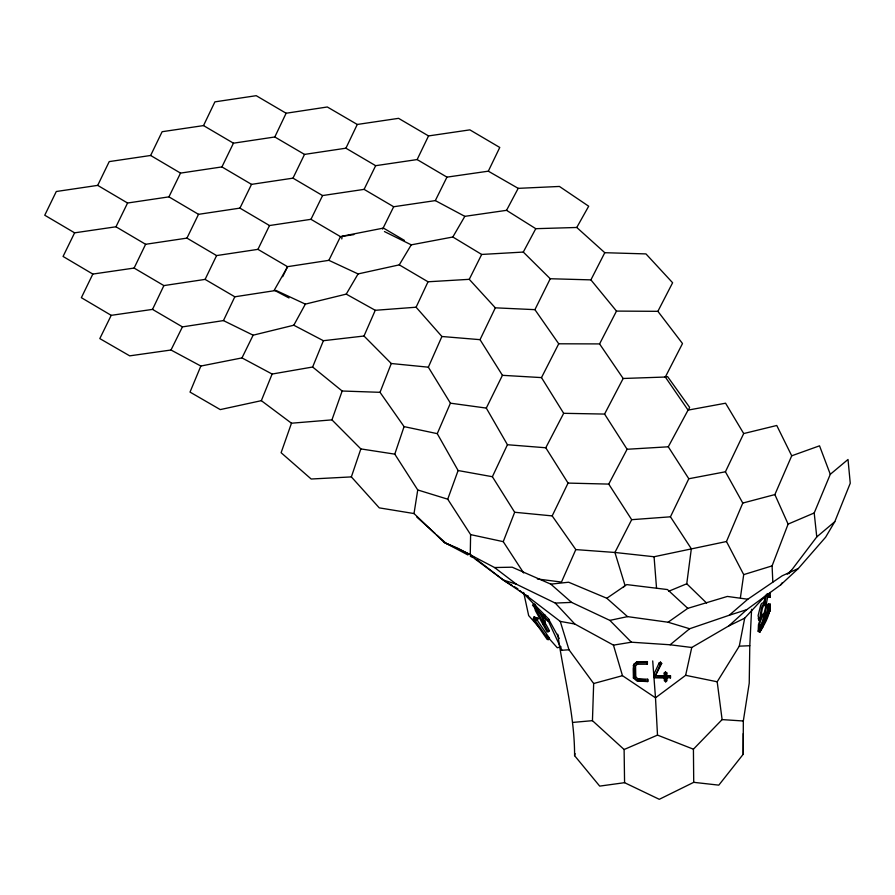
<?xml version="1.0" encoding="UTF-8"?>
<svg xmlns="http://www.w3.org/2000/svg" width="895" height="895" viewBox="0 0 895 895"><rect width="100%" height="100%" fill="white"/><g stroke="black" fill="none" stroke-linecap="round" stroke-linejoin="round"><path stroke-width="1.34" d="M557.764 634.219C563.436 674.707 574.668 714.579 574.59 755.66L599.695 786.112L624.576 782.678L659.291 799.313L693.726 782.331L718.808 785.139L743.219 754.25L743.32 720.99L749.227 683.187L749.797 645.72L751.599 609.294M661.696 663.441L660.376 664.224L654.402 677.728L653.876 674.282L659.179 662.926L660.499 662.132L661.696 663.441L654.402 677.728L670.512 677.739M670.444 678.052L670.534 675.915L666.529 675.837M474.652 557.921L470.255 554.508L470.613 534.617L447.724 499.186L417.741 489.957L394.784 454.145L360.842 448.91L331.944 419.867L291.479 423.212L261.34 400.669L220.259 409.597L190.02 392.088L200.849 366.044L241.974 357.911L272.114 374.043L312.635 367.017L342.158 391.014L380.028 392.323L404.07 426.613L437.263 433.65L458.106 470.535L447.724 499.186M647.644 680.994L637.688 680.558L635.137 678.421L634.958 669.292L634.913 666.272L637.374 664.235L647.331 664.202L647.398 661.629L636.96 661.707L633.828 664.303L633.212 668.789L633.414 678.018L636.994 681.028L647.689 681.576L647.7 679.238L637.978 678.835L635.774 676.989L635.562 665.902M647.689 681.576L647.7 679.238M624.576 782.678L624.106 749.518L592.445 720.665L593.665 683.523L568.985 649.759L560.259 621.399L526.752 595.801L503.303 580.027L476.856 559.621M765.08 617.606L768.458 609.898L758.199 631.333L759.374 630.158L759.575 624.195L761.936 616.543L763.983 615.044L764.106 620.526L763.972 613.343L761.41 615.212L758.457 624.766L758.199 631.333L759.631 632.284C764.632 624.341 770.069 615.089 770.304 605.479L769.521 611.565L759.631 632.284L763.346 626.153M760.94 627.406L763.603 616.599L761.936 616.543M647.398 661.629L647.331 662.692L636.647 662.803L633.19 665.667M647.331 664.202L647.398 663.139M743.219 754.25L743.286 733.564M768.458 608.701L768.458 603.935L767.876 610.726L769.521 611.565L770.304 603.901L768.458 603.935L765.941 605.814L763.681 615.156L765.113 616.118M341.789 238.943L342.136 236.213L383.452 228.091L404.45 240.419M706.591 603.04L686.756 583.775L691.332 548.769L670.444 516.807L688.803 478.747L725.42 471.788L743.7 433.56L776.759 425.483L791.717 455.801L774.869 494.577L788.103 524.101L772.083 565.886L772.832 582.153M740.411 597.67L743.7 574.624L726.483 541.52L742.783 503.057L725.42 471.788M536.071 619.776L537.392 620.134L538.219 618.49L535.579 617.774L535.165 620.414L548.478 639.589L549.496 638.292L535.579 617.774L534.046 616.946L533.219 618.59L533.901 620.313L547.225 639.5L548.478 639.589M470.255 554.508L444.289 542.504L414.016 513.551L417.741 489.957M637.688 680.558L637.978 678.835M654.491 675.591L665.13 676.117M654.402 677.728L655.073 675.591M670.534 675.915L666.462 676.139M693.726 782.331L693.424 749.193L722.108 719.602L717.186 681.777L739.281 646.156L744.696 618.165L767.407 593.687M769.085 594.224L767.988 595.354L766.176 604.561L765.001 605.736L763.569 604.774L764.833 597.558M574.59 755.66L575.037 753.59M693.424 749.193L657.501 735.108L655.498 697.798L685.637 675.322L691.757 647.488L728.776 625.929L744.696 618.165M766.277 614.943L768.19 607.067L766.556 606.933L765.941 605.814M763.569 604.774L764.744 603.61L766.5 594.795L767.988 595.354M636.647 662.803L636.96 661.707M637.374 664.235L637.688 663.139M394.784 454.145L404.07 426.613M414.016 513.551L379.267 507.868L351.366 476.901L360.842 448.91M291.479 423.212L281.108 452.713L311.18 479.015L351.366 476.901M331.944 419.867L342.158 391.014M523.653 572.968L503.247 541.654L514.67 512.264L492.384 476.722L458.106 470.535M380.028 392.323L391.283 363.515L363.996 336.017L323.397 340.704L293.806 325.221L253.128 335.189L223.459 320.589L182.423 326.888L152.519 309.39L111.215 315.342L81.367 297.688L92.823 274.071L134.116 268.064L163.886 285.594L205.1 279.397L234.814 296.793L276.029 290.45L305.352 304.121L346.242 294.119L375.262 310.296L416.097 307.22L441.906 336.498L480.033 339.664L502.431 375.318L541.486 377.6L563.671 413.311L604.584 414.072L627.093 449.268L608.745 484.094L631.68 519.682L614.921 552.472L625.034 585.464L623.133 587.5M728.776 625.929L746.71 609.685L780.742 584.827L798.34 568.493L825.615 537.213L834.789 521.695L850.25 483.233L848.012 459.471L830.291 474.305L814.204 512.969L816.766 536.922L788.898 573.695M261.34 400.669L272.114 374.043M312.635 367.017L323.397 340.704M437.263 433.65L450.42 403.175L428.347 367.185L391.283 363.515M759.81 629.163L761.119 626.153M363.996 336.017L375.262 310.296M764.598 618.713L759.374 630.158M428.347 367.185L441.906 336.498M514.67 512.264L552.181 515.9L575.809 549.597L561.467 582.063L537.38 578.975M633.414 678.018L634.052 676.586L633.873 668.408M635.137 678.421L635.774 676.989M688.512 409.876L689.631 407.382L667.569 376.571L664.84 377.03M659.447 664.403L660.499 662.132M416.097 307.22L428.023 281.78L469.26 279.329L495.327 307.824L534.919 309.659L558.726 343.792L599.583 343.915L623.166 378.484L665.321 377.03L688.065 410.111L668.285 446.795L627.093 449.268M492.384 476.722L507.431 444.725L486.298 408.086L450.42 403.175M152.519 309.39L163.886 285.594M274.81 136.98L286.12 113.24L327.324 106.986L357.262 124.461L398.566 118.341L428.537 135.928L469.875 129.864L499.768 147.462L488.312 171.18L446.952 177.132L417.137 159.567L375.654 165.687L345.917 148.201L304.513 154.399L274.81 136.98L233.45 143.189L203.523 125.591L162.129 131.71L150.64 155.473L109.224 161.603L97.7 185.377L56.295 191.508L44.75 215.225L74.609 232.834L115.97 226.782L145.616 244.29L186.954 238.115L216.59 255.578L257.939 249.358L287.519 266.676L328.879 260.333L358.078 273.926L399.271 264.864L428.023 281.78M223.459 320.589L234.814 296.793M345.917 148.201L357.262 124.461M203.523 125.591L214.901 101.862L256.216 95.687L286.12 113.24M480.033 339.664L495.327 307.824M205.1 279.397L216.59 255.578M417.137 159.567L428.537 135.928M134.116 268.064L145.616 244.29M282.686 276.689L287.519 266.676M552.181 515.9L568.056 483.087L545.782 447.768L507.431 444.725M186.954 238.115L198.522 214.33L239.938 208.121L269.496 225.54L310.968 219.32L340.469 236.627L353.872 234.602M150.64 155.473L180.522 173.104L221.926 166.917L233.45 143.189M257.939 249.358L269.496 225.54M221.926 166.917L251.529 184.359L292.989 178.15L304.513 154.399M74.609 232.834L63.064 256.451L92.823 274.071M115.97 226.782L127.571 203.02L168.931 196.866L198.522 214.33M168.931 196.866L180.522 173.104M239.938 208.121L251.529 184.359M310.968 219.32L322.569 195.558L364.097 189.371L393.677 206.745L435.328 200.603L464.829 216.344L506.536 210.336L535.769 228.684L576.772 227.475L604.785 252.703L645.966 253.911L672.615 282.753L657.881 311.326L616.487 311.091L590.901 279.878L550.246 278.737L523.295 252.066L481.678 254.448L452.825 237.007L411.252 244.85L384.447 231.559M328.879 260.333L340.469 236.627M364.097 189.371L375.654 165.687M111.215 315.342L99.815 338.59L129.708 355.852L171.001 350.012L200.849 366.044M241.974 357.911L253.128 335.189M486.298 408.086L502.431 375.318M171.001 350.012L182.423 326.888M382.624 229.109L393.677 206.745M435.328 200.603L446.952 177.132M534.919 309.659L550.246 278.737M469.26 279.329L481.678 254.448M534.74 619.418L535.579 617.774M541.486 377.6L558.726 343.792M590.901 279.878L604.785 252.703M665.321 377.03L682.505 343.546L657.881 311.326M599.583 343.915L616.487 311.091M545.782 447.768L563.671 413.311M764.028 604.293L762.361 608.477L760.593 617.863M604.584 414.072L623.166 378.484M506.536 210.336L518.194 188.353L559.431 186.451L588.686 206.219L576.772 227.475M523.295 252.066L535.769 228.684M293.806 325.221L305.352 304.121M286.915 267.963L274.25 290.204L288.995 297.957M452.825 237.007L464.829 216.344M346.242 294.119L358.078 273.926M399.271 264.864L411.252 244.85M769.521 611.565L770.103 610.726M780.742 584.827L782.364 582.6M545.033 618.389L548.188 621.085L549.273 619.62L533.633 603.767L532.547 605.233L535.848 608.868M763.681 615.156L764.856 613.992L766.556 606.933L768.458 605.512M787.287 574.176L791.337 570.35M503.303 580.027L516.393 584.211L555.258 603.085L574.803 624.016L613.455 645.127L631.389 642.207L670.12 644.78L689.642 628.749L729.224 615.257L747.806 599.236L782.185 575.798L798.34 568.493M666.909 677.627L666.976 680.737L665.701 681.822L664.358 680.804L664.213 673.04L665.488 671.944L666.831 672.962L666.898 676.844M665.701 681.822L665.556 674.047L666.831 672.962M816.766 536.922L834.789 521.695M536.519 606.799L533.633 603.767L535.456 610.714L547.102 631.926L548.21 631.702L549.418 630.762L537.772 609.551L533.778 605.893L535.691 607.918M444.289 542.504L457.49 548.098L494.555 567.531L512.186 567.195L550.794 584.144L571.581 602.391L609.842 620.38L627.54 616.621L668.084 622.226L687.785 608.343L727.366 596.439L747.806 599.236M550.794 584.144L568.627 582.22L606.821 598.252L626.768 584.603L667.457 589.559L687.785 608.343M766.612 594.727L768.346 593.978L768.38 597.245L770.226 597.245L770.226 595.734L768.38 595.734L768.357 594.101M763.793 602.313L761.567 603.577L760.683 605.277L758.121 615.525L758.938 620.145L760.616 619.497M763.86 604.416L762.484 605.188L761.444 607.94L759.821 618.132L758.154 618.792M765.404 603.532L766.086 603.14L764.543 604.024L763.625 602.424M624.106 749.518L657.501 735.108M788.103 524.101L814.204 512.969M668.733 591.248L686.756 583.775M791.717 455.801L819.529 445.822L830.291 474.305M729.224 615.257L746.71 609.685M743.7 574.624L772.083 565.886M593.665 683.523L622.472 675.68L655.498 697.798L652.712 660.924M742.783 503.057L774.869 494.577M561.053 646.839L557.294 647.756L546.218 635.305M575.809 549.597L614.921 552.472L654.066 556.746L726.483 541.52M548.311 630.986L549.418 630.762M688.065 410.111L725.565 403.209L743.7 433.56M573.27 722.377L592.445 720.665M631.68 519.682L670.444 516.807M560.964 650.341L568.985 649.759M555.258 603.085L571.581 602.391M739.281 646.156L749.797 645.72M545.144 623.222L543.287 623.222L543.287 624.732L543.276 623.099M655.822 675.624L665.186 675.814M665.153 677.638L654.458 677.414L653.876 674.282M645.172 679.764L637.285 679.305M568.056 483.087L608.745 484.094M761.41 615.212L763.077 615.268M722.108 719.602L743.32 720.99M533.901 620.313L535.165 620.414L534.046 616.946L538.219 618.49M548.232 638.191L549.496 638.292M670.12 644.78L691.757 647.488M560.259 621.399L574.803 624.016M685.637 675.322L717.186 681.777M470.613 534.617L503.247 541.654M668.084 622.226L689.642 628.749M519.782 590.555L525.007 594.918L528.43 596.137M759.575 624.195L761.018 624.934M467.895 554.945L446.09 543.377L437.006 535.21M470.322 556.231L472.739 557.518M488.312 171.18L518.194 188.353M292.989 178.15L322.569 195.558M97.7 185.377L127.571 203.02M512.052 585.386L505.082 581.269L473.958 558.156M514.379 586.762L517.869 588.821M764.733 601.977L766.165 602.928M764.744 603.61L766.176 604.561M763.558 603.14L764.99 604.103L765.001 605.736M664.213 673.04L665.556 674.047M494.555 567.531L516.393 584.211M606.821 598.252L627.54 616.621M416.813 517.053L434.992 533.398M609.842 620.38L631.389 642.207M525.007 594.918L533.543 603.722M537.615 609.942L548.188 621.085M538.309 611.307L544.07 617.382M659.179 662.926L660.376 664.224M538.824 627.015L528.665 615.603L523.664 592.434M668.285 446.795L688.803 478.747M548.724 619.374L559.23 638.504M548.21 631.702L536.564 610.491L534.863 604.427M547.986 620.336L561.892 650.229M613.455 645.127L622.472 675.68M654.066 556.746L656.516 587.925M765.818 613.265L765.952 620.526L765.896 617.751M665.488 671.944L665.522 674.282M545.133 623.916L545.033 615.044L545.033 616.554M543.265 620.772L543.187 615.044L543.187 616.554M770.192 592.468L770.226 597.245M758.926 618.512L758.938 620.145M633.828 664.303L633.839 666.361M768.38 595.734L768.38 597.245"/></g></svg>
